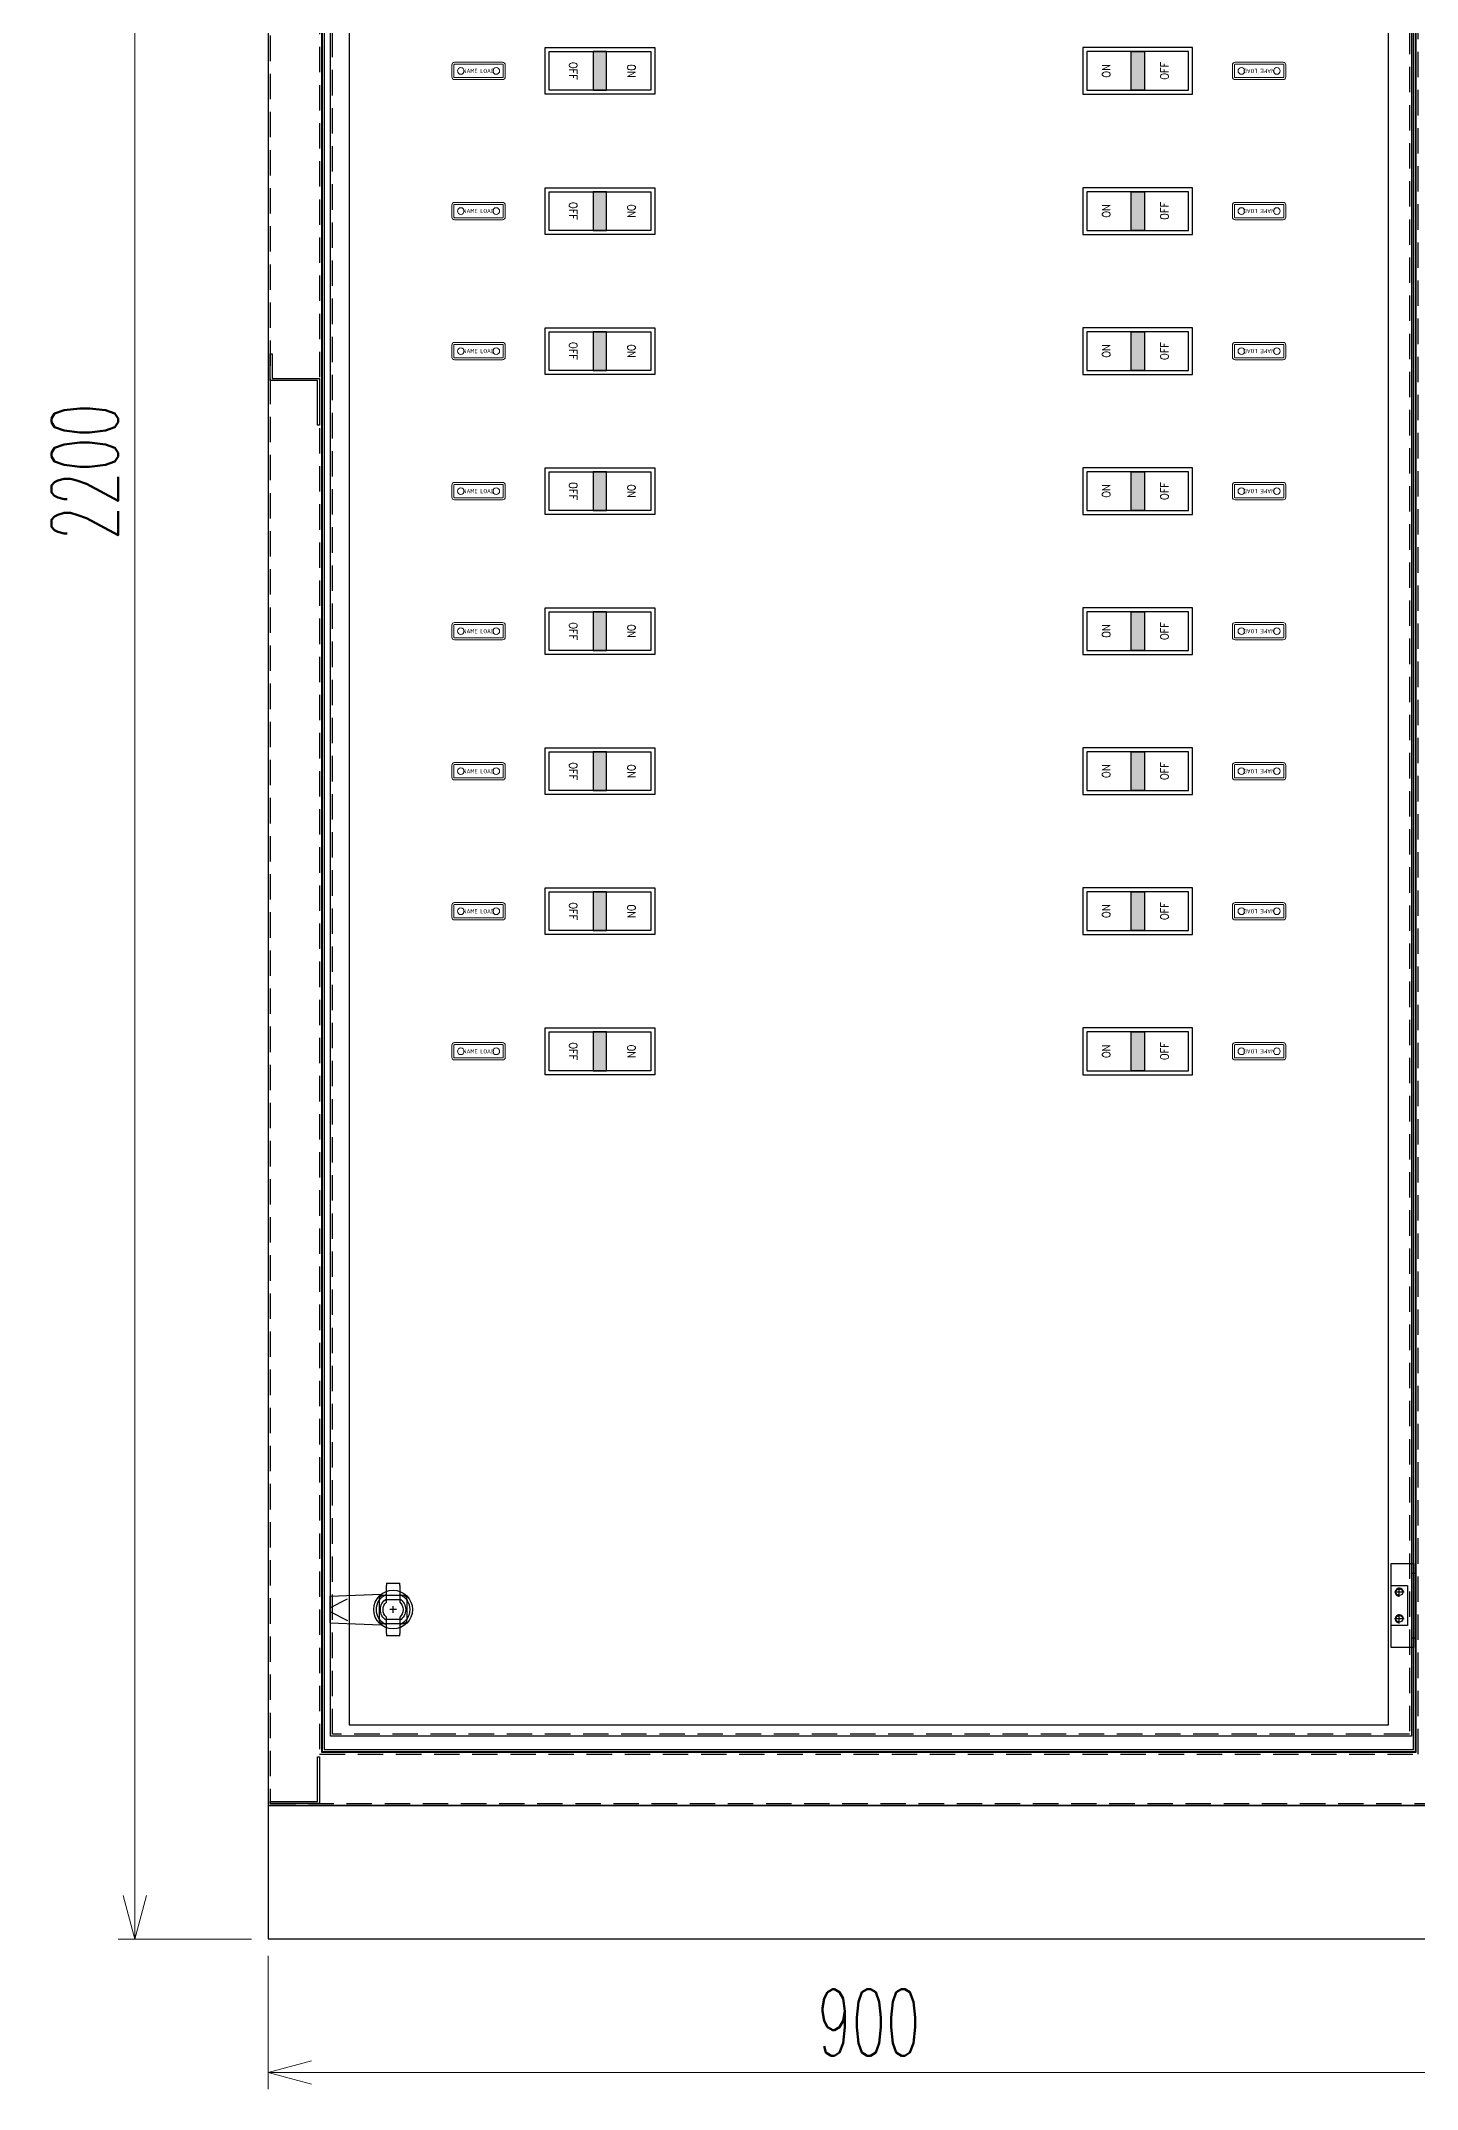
# Model space of a CAD drawing. Header units: millimetres. Extents: x 173893 to 258446, y -176540 to -123824.
# Drawn here: x 185336 to 186367, y -174671 to -173136 of the extents above; entities that cross this region are included whole.
import ezdxf
from ezdxf.enums import TextEntityAlignment as Align

# ---------------------------------------------------------------- set-up
doc = ezdxf.new("R2010")
doc.units = ezdxf.units.MM
doc.header["$LTSCALE"] = 3
doc.linetypes.add('ACAD_ISO04W100', pattern=[30, 24, -3, 0, -3])
doc.linetypes.add('HIDDEN', pattern=[9.525, 6.35, -3.175])
for name, color, linetype in [('@.DM. THIẾT BỊ', 7, 'Continuous'), ('centerline', 6, 'ACAD_ISO04W100'), ('dim', 7, 'Continuous'), ('equipments', 2, 'Continuous'), ('Thiet bi', 7, 'Continuous')]:
    doc.layers.add(name, color=color, linetype=linetype)
doc.styles.add('Ann_w01', font='romans.shx', dxfattribs={"width": 0.6, "bigfont": 'chineset.shx'})
doc.styles.add('HW_Standard', font='complex.shx', dxfattribs={"width": 0.9})
doc.styles.add('WD_IEC', font='isocp2.shx')
doc.dimstyles.new('Dim 01_SC25', dxfattribs={"dimscale": 25, "dimtxt": 2, "dimasz": 1.3, "dimexe": 0.5, "dimexo": 0.5, "dimgap": 0.5, "dimtad": 1, "dimdec": 1, "dimzin": 12, "dimdsep": 46, "dimtxsty": 'Ann_w01', "dimblk": 'OPEN30', "dimcen": 1.5, "dimclrd": 6, "dimclre": 6, "dimclrt": 3, "dimadec": 1, "dimazin": 3, "dimtm": 1e-09, "dimtfac": 1, "dimtdec": 1, "dimtix": 1, "dimtmove": 0, "dimatfit": 3, "dimldrblk": 'OPEN30', "dimfxl": 1, "dimtolj": 1, "dimlwd": 0, "dimlwe": 0, "dimarcsym": 0})

# ---------------------------------------------------------------- blocks, each defined once
blk = doc.blocks.new('_Open30')
at = {"color": 0, "linetype": 'ByBlock', "lineweight": -2}
for p, q in [((-1, 0.268), (0, 0)), ((0, 0), (-1, -0.268)), ((0, 0), (-1, 0))]:
    blk.add_line(p, q, dxfattribs=at)
blk = doc.blocks.new('*D64')
at = {"layer": 'Defpoints', "color": 0, "transparency": 16777216}
for p in [(185506.7, -174558.9), (186406.7, -174558.9), (185506.7, -174658.9)]:
    blk.add_point(p, dxfattribs=at)
at = {"layer": 'dim', "color": 6, "lineweight": 0, "transparency": 16777216}
for p, q in [((185506.7, -174571.4), (185506.7, -174671.4)), ((186406.7, -174571.4), (186406.7, -174671.4)), ((186374.2, -174658.9), (185539.2, -174658.9))]:
    blk.add_line(p, q, dxfattribs=at)
at = {"layer": 'dim', "color": 6, "lineweight": 0, "transparency": 16777216, "xscale": 32.5, "yscale": 32.5, "zscale": 32.5, "rotation": 180}
blk.add_blockref('_Open30', (185506.7, -174658.9), dxfattribs=at)
at = {"layer": 'dim', "color": 6, "lineweight": 0, "transparency": 16777216, "xscale": 32.5, "yscale": 32.5, "zscale": 32.5}
blk.add_blockref('_Open30', (186406.7, -174658.9), dxfattribs=at)
at = {"layer": 'dim', "color": 3, "transparency": 16777216, "insert": (185956.7, -174621.4), "char_height": 50, "attachment_point": 5, "style": 'Ann_w01'}
blk.add_mtext('\\A1;900', dxfattribs=at)
blk = doc.blocks.new('*D66')
at = {"layer": 'Defpoints', "color": 0, "transparency": 16777216}
for p in [(185406.7, -172358.9), (185506.7, -172358.9), (185506.7, -174558.9)]:
    blk.add_point(p, dxfattribs=at)
at = {"layer": 'dim', "color": 6, "lineweight": 0, "transparency": 16777216}
for p, q in [((185494.2, -172358.9), (185394.2, -172358.9)), ((185406.7, -174526.4), (185406.7, -172391.4)), ((185494.2, -174558.9), (185394.2, -174558.9))]:
    blk.add_line(p, q, dxfattribs=at)
at = {"layer": 'dim', "color": 6, "lineweight": 0, "transparency": 16777216, "xscale": 32.5, "yscale": 32.5, "zscale": 32.5}
for p, rotation in [((185406.7, -172358.9), 90), ((185406.7, -174558.9), 270)]:
    blk.add_blockref('_Open30', p, dxfattribs=dict(at, rotation=rotation))
at = {"layer": 'dim', "color": 3, "transparency": 16777216, "insert": (185369.2, -173458.9), "char_height": 50, "attachment_point": 5, "rotation": 90, "style": 'Ann_w01'}
blk.add_mtext('\\A1;2200', dxfattribs=at)
blk = doc.blocks.new('MS722')
at = {"layer": '@.DM. THIẾT BỊ', "color": 4}
for p, q in [((-5, 37.8), (-5, 39.5)), ((5, 39.5), (-5, 39.5)), ((-5, 37.8), (-5, 27.2)), ((5, 39.5), (5, 37.8)), ((5, 27.2), (5, 37.8)), ((-5, 27.2), (-5, 25.3)), ((5, 27.2), (-5, 27.2)), ((5, 25.3), (5, 27.2)), ((-5, 14.2), (-5, 12.2)), ((-5, 12.2), (-5, 1.7)), ((-5, 12.2), (5, 12.2)), ((-5, 0), (-5, 1.7)), ((-5, 0), (5, 0)), ((5, 12.2), (5, 14.2)), ((5, 1.7), (5, 12.2)), ((5, 1.7), (5, 0))]:
    blk.add_line(p, q, dxfattribs=at)
for radius, start, end in [(12.5, 113.5782, 246.4218), (12.5, 293.5782, 66.4218), (7.5, 131.8103, 228.1897), (7.5, 311.8103, 48.1897)]:
    blk.add_arc((0, 19.8), radius, start, end, dxfattribs=at)
at = {"layer": '@.DM. THIẾT BỊ', "color": 9}
for start, end in [(121.7569, 238.2431), (301.7569, 58.2431)]:
    blk.add_arc((0, 19.8), 9.5, start, end, dxfattribs=at)

msp = doc.modelspace()

# ---------------------------------------------------------------- hatches: boundary and pattern name
at = {"layer": 'Thiet bi'}
for points in [[(185760.26, -173143.88), (185750.26, -173143.88), (185750.26, -173172.88), (185760.26, -173172.88)], [(186153.18, -173143.88), (186163.18, -173143.88), (186163.18, -173172.88), (186153.18, -173172.88)], [(185760.26, -173248.88), (185750.26, -173248.88), (185750.26, -173277.88), (185760.26, -173277.88)], [(186153.18, -173248.88), (186163.18, -173248.88), (186163.18, -173277.88), (186153.18, -173277.88)], [(185760.26, -173353.88), (185750.26, -173353.88), (185750.26, -173382.88), (185760.26, -173382.88)], [(186153.18, -173353.88), (186163.18, -173353.88), (186163.18, -173382.88), (186153.18, -173382.88)], [(185760.26, -173458.88), (185750.26, -173458.88), (185750.26, -173487.88), (185760.26, -173487.88)], [(186153.18, -173458.88), (186163.18, -173458.88), (186163.18, -173487.88), (186153.18, -173487.88)], [(185760.26, -173563.88), (185750.26, -173563.88), (185750.26, -173592.88), (185760.26, -173592.88)], [(186153.18, -173563.88), (186163.18, -173563.88), (186163.18, -173592.88), (186153.18, -173592.88)], [(185760.26, -173668.88), (185750.26, -173668.88), (185750.26, -173697.88), (185760.26, -173697.88)], [(186153.18, -173668.88), (186163.18, -173668.88), (186163.18, -173697.88), (186153.18, -173697.88)], [(185760.26, -173773.88), (185750.26, -173773.88), (185750.26, -173802.88), (185760.26, -173802.88)], [(186153.18, -173773.88), (186163.18, -173773.88), (186163.18, -173802.88), (186153.18, -173802.88)], [(185760.26, -173878.88), (185750.26, -173878.88), (185750.26, -173907.88), (185760.26, -173907.88)], [(186153.18, -173878.88), (186163.18, -173878.88), (186163.18, -173907.88), (186153.18, -173907.88)]]:
    msp.add_hatch(color=8, dxfattribs=at).paths.add_polyline_path(points)

# ---------------------------------------------------------------- linework, layer by layer
at = {"color": 6, "linetype": 'Continuous'}
for p, q in [((186357.72, -174298.88), (186350.72, -174298.88)), ((186354.22, -174302.38), (186354.22, -174295.38)), ((186357.72, -174318.88), (186350.72, -174318.88)), ((186354.22, -174322.38), (186354.22, -174315.38))]:
    msp.add_line(p, q, dxfattribs=at)
for points in [[(185506.72, -174458.88), (186406.72, -174458.88), (186406.72, -172358.88), (185506.72, -172358.88)], [(185546.72, -174418.88), (186366.72, -174418.88), (186366.72, -172398.88), (185546.72, -172398.88)], [(185793.26, -173143.88), (185793.26, -173172.88), (185717.26, -173172.88), (185717.26, -173143.88)], [(186120.18, -173143.88), (186120.18, -173172.88), (186196.18, -173172.88), (186196.18, -173143.88)], [(185793.26, -173248.88), (185793.26, -173277.88), (185717.26, -173277.88), (185717.26, -173248.88)], [(186120.18, -173248.88), (186120.18, -173277.88), (186196.18, -173277.88), (186196.18, -173248.88)], [(185793.26, -173353.88), (185793.26, -173382.88), (185717.26, -173382.88), (185717.26, -173353.88)], [(186120.18, -173353.88), (186120.18, -173382.88), (186196.18, -173382.88), (186196.18, -173353.88)], [(185793.26, -173458.88), (185793.26, -173487.88), (185717.26, -173487.88), (185717.26, -173458.88)], [(186120.18, -173458.88), (186120.18, -173487.88), (186196.18, -173487.88), (186196.18, -173458.88)], [(185793.26, -173563.88), (185793.26, -173592.88), (185717.26, -173592.88), (185717.26, -173563.88)], [(186120.18, -173563.88), (186120.18, -173592.88), (186196.18, -173592.88), (186196.18, -173563.88)], [(185793.26, -173668.88), (185793.26, -173697.88), (185717.26, -173697.88), (185717.26, -173668.88)], [(186120.18, -173668.88), (186120.18, -173697.88), (186196.18, -173697.88), (186196.18, -173668.88)], [(185793.26, -173773.88), (185793.26, -173802.88), (185717.26, -173802.88), (185717.26, -173773.88)], [(186120.18, -173773.88), (186120.18, -173802.88), (186196.18, -173802.88), (186196.18, -173773.88)], [(185793.26, -173878.88), (185793.26, -173907.88), (185717.26, -173907.88), (185717.26, -173878.88)], [(186120.18, -173878.88), (186120.18, -173907.88), (186196.18, -173907.88), (186196.18, -173878.88)], [(186406.72, -174458.88), (185506.72, -174458.88), (185506.72, -174558.88), (186406.72, -174558.88)]]:
    msp.add_lwpolyline(points, close=True)
at = {"linetype": 'HIDDEN'}
for points in [[(185508.22, -174457.38), (186405.22, -174457.38), (186405.22, -172360.38), (185508.22, -172360.38)], [(185545.22, -174420.38), (186368.22, -174420.38), (186368.22, -172397.38), (185545.22, -172397.38)]]:
    msp.add_lwpolyline(points, close=True, dxfattribs=at)
at = {"color": 6}
for points in [[(185547.22, -174418.38), (186366.22, -174418.38), (186366.22, -172399.38), (185547.22, -172399.38)], [(185548.72, -174416.88), (186364.72, -174416.88), (186364.72, -172400.88), (185548.72, -172400.88)], [(185567.22, -174398.38), (186346.22, -174398.38), (186346.22, -172419.38), (185567.22, -172419.38)]]:
    msp.add_lwpolyline(points, close=True, dxfattribs=at)
at = {"color": 4}
msp.add_lwpolyline([(185553.22, -172410.88), (186363.22, -172410.88), (186363.22, -174406.88), (185553.22, -174406.88)], close=True, dxfattribs=at)
at = {"color": 4, "linetype": 'HIDDEN'}
msp.add_lwpolyline([(185554.72, -172412.38), (186361.72, -172412.38), (186361.72, -174405.38), (185554.72, -174405.38)], close=True, dxfattribs=at)
at = {"color": 5}
for points in [[(185796.26, -173140.88), (185796.26, -173175.88), (185714.26, -173175.88), (185714.26, -173140.88)], [(186117.18, -173140.88), (186117.18, -173175.88), (186199.18, -173175.88), (186199.18, -173140.88)], [(185796.26, -173245.88), (185796.26, -173280.88), (185714.26, -173280.88), (185714.26, -173245.88)], [(186117.18, -173245.88), (186117.18, -173280.88), (186199.18, -173280.88), (186199.18, -173245.88)], [(185796.26, -173350.88), (185796.26, -173385.88), (185714.26, -173385.88), (185714.26, -173350.88)], [(186117.18, -173350.88), (186117.18, -173385.88), (186199.18, -173385.88), (186199.18, -173350.88)], [(185796.26, -173455.88), (185796.26, -173490.88), (185714.26, -173490.88), (185714.26, -173455.88)], [(186117.18, -173455.88), (186117.18, -173490.88), (186199.18, -173490.88), (186199.18, -173455.88)], [(185796.26, -173560.88), (185796.26, -173595.88), (185714.26, -173595.88), (185714.26, -173560.88)], [(186117.18, -173560.88), (186117.18, -173595.88), (186199.18, -173595.88), (186199.18, -173560.88)], [(185796.26, -173665.88), (185796.26, -173700.88), (185714.26, -173700.88), (185714.26, -173665.88)], [(186117.18, -173665.88), (186117.18, -173700.88), (186199.18, -173700.88), (186199.18, -173665.88)], [(185796.26, -173770.88), (185796.26, -173805.88), (185714.26, -173805.88), (185714.26, -173770.88)], [(186117.18, -173770.88), (186117.18, -173805.88), (186199.18, -173805.88), (186199.18, -173770.88)], [(185796.26, -173875.88), (185796.26, -173910.88), (185714.26, -173910.88), (185714.26, -173875.88)], [(186117.18, -173875.88), (186117.18, -173910.88), (186199.18, -173910.88), (186199.18, -173875.88)]]:
    msp.add_lwpolyline(points, close=True, dxfattribs=at)
at = {"color": 7, "lineweight": 9}
for points in [[(185682.26, -173164.88), (185646.26, -173164.88, -0.4142136), (185644.26, -173162.88), (185644.26, -173153.88, -0.4142136), (185646.26, -173151.88), (185682.26, -173151.88, -0.4142136), (185684.26, -173153.88), (185684.26, -173162.88, -0.4142136)], [(185682.26, -173164.88), (185646.26, -173164.88, -0.4142136), (185644.26, -173162.88), (185644.26, -173153.88, -0.4142136), (185646.26, -173151.88), (185682.26, -173151.88, -0.4142136), (185684.26, -173153.88), (185684.26, -173162.88, -0.4142136)], [(186231.18, -173164.88), (186267.18, -173164.88, 0.4142136), (186269.18, -173162.88), (186269.18, -173153.88, 0.4142136), (186267.18, -173151.88), (186231.18, -173151.88, 0.4142136), (186229.18, -173153.88), (186229.18, -173162.88, 0.4142136)], [(186231.18, -173164.88), (186267.18, -173164.88, 0.4142136), (186269.18, -173162.88), (186269.18, -173153.88, 0.4142136), (186267.18, -173151.88), (186231.18, -173151.88, 0.4142136), (186229.18, -173153.88), (186229.18, -173162.88, 0.4142136)], [(185682.26, -173269.88), (185646.26, -173269.88, -0.4142136), (185644.26, -173267.88), (185644.26, -173258.88, -0.4142136), (185646.26, -173256.88), (185682.26, -173256.88, -0.4142136), (185684.26, -173258.88), (185684.26, -173267.88, -0.4142136)], [(185682.26, -173269.88), (185646.26, -173269.88, -0.4142136), (185644.26, -173267.88), (185644.26, -173258.88, -0.4142136), (185646.26, -173256.88), (185682.26, -173256.88, -0.4142136), (185684.26, -173258.88), (185684.26, -173267.88, -0.4142136)], [(186231.18, -173269.88), (186267.18, -173269.88, 0.4142136), (186269.18, -173267.88), (186269.18, -173258.88, 0.4142136), (186267.18, -173256.88), (186231.18, -173256.88, 0.4142136), (186229.18, -173258.88), (186229.18, -173267.88, 0.4142136)], [(186231.18, -173269.88), (186267.18, -173269.88, 0.4142136), (186269.18, -173267.88), (186269.18, -173258.88, 0.4142136), (186267.18, -173256.88), (186231.18, -173256.88, 0.4142136), (186229.18, -173258.88), (186229.18, -173267.88, 0.4142136)], [(185682.26, -173374.88), (185646.26, -173374.88, -0.4142136), (185644.26, -173372.88), (185644.26, -173363.88, -0.4142136), (185646.26, -173361.88), (185682.26, -173361.88, -0.4142136), (185684.26, -173363.88), (185684.26, -173372.88, -0.4142136)], [(185682.26, -173374.88), (185646.26, -173374.88, -0.4142136), (185644.26, -173372.88), (185644.26, -173363.88, -0.4142136), (185646.26, -173361.88), (185682.26, -173361.88, -0.4142136), (185684.26, -173363.88), (185684.26, -173372.88, -0.4142136)], [(186231.18, -173374.88), (186267.18, -173374.88, 0.4142136), (186269.18, -173372.88), (186269.18, -173363.88, 0.4142136), (186267.18, -173361.88), (186231.18, -173361.88, 0.4142136), (186229.18, -173363.88), (186229.18, -173372.88, 0.4142136)], [(186231.18, -173374.88), (186267.18, -173374.88, 0.4142136), (186269.18, -173372.88), (186269.18, -173363.88, 0.4142136), (186267.18, -173361.88), (186231.18, -173361.88, 0.4142136), (186229.18, -173363.88), (186229.18, -173372.88, 0.4142136)], [(185682.26, -173479.88), (185646.26, -173479.88, -0.4142136), (185644.26, -173477.88), (185644.26, -173468.88, -0.4142136), (185646.26, -173466.88), (185682.26, -173466.88, -0.4142136), (185684.26, -173468.88), (185684.26, -173477.88, -0.4142136)], [(185682.26, -173479.88), (185646.26, -173479.88, -0.4142136), (185644.26, -173477.88), (185644.26, -173468.88, -0.4142136), (185646.26, -173466.88), (185682.26, -173466.88, -0.4142136), (185684.26, -173468.88), (185684.26, -173477.88, -0.4142136)], [(186231.18, -173479.88), (186267.18, -173479.88, 0.4142136), (186269.18, -173477.88), (186269.18, -173468.88, 0.4142136), (186267.18, -173466.88), (186231.18, -173466.88, 0.4142136), (186229.18, -173468.88), (186229.18, -173477.88, 0.4142136)], [(186231.18, -173479.88), (186267.18, -173479.88, 0.4142136), (186269.18, -173477.88), (186269.18, -173468.88, 0.4142136), (186267.18, -173466.88), (186231.18, -173466.88, 0.4142136), (186229.18, -173468.88), (186229.18, -173477.88, 0.4142136)], [(185682.26, -173584.88), (185646.26, -173584.88, -0.4142136), (185644.26, -173582.88), (185644.26, -173573.88, -0.4142136), (185646.26, -173571.88), (185682.26, -173571.88, -0.4142136), (185684.26, -173573.88), (185684.26, -173582.88, -0.4142136)], [(185682.26, -173584.88), (185646.26, -173584.88, -0.4142136), (185644.26, -173582.88), (185644.26, -173573.88, -0.4142136), (185646.26, -173571.88), (185682.26, -173571.88, -0.4142136), (185684.26, -173573.88), (185684.26, -173582.88, -0.4142136)], [(186231.18, -173584.88), (186267.18, -173584.88, 0.4142136), (186269.18, -173582.88), (186269.18, -173573.88, 0.4142136), (186267.18, -173571.88), (186231.18, -173571.88, 0.4142136), (186229.18, -173573.88), (186229.18, -173582.88, 0.4142136)], [(186231.18, -173584.88), (186267.18, -173584.88, 0.4142136), (186269.18, -173582.88), (186269.18, -173573.88, 0.4142136), (186267.18, -173571.88), (186231.18, -173571.88, 0.4142136), (186229.18, -173573.88), (186229.18, -173582.88, 0.4142136)], [(185682.26, -173689.88), (185646.26, -173689.88, -0.4142136), (185644.26, -173687.88), (185644.26, -173678.88, -0.4142136), (185646.26, -173676.88), (185682.26, -173676.88, -0.4142136), (185684.26, -173678.88), (185684.26, -173687.88, -0.4142136)], [(185682.26, -173689.88), (185646.26, -173689.88, -0.4142136), (185644.26, -173687.88), (185644.26, -173678.88, -0.4142136), (185646.26, -173676.88), (185682.26, -173676.88, -0.4142136), (185684.26, -173678.88), (185684.26, -173687.88, -0.4142136)], [(186231.18, -173689.88), (186267.18, -173689.88, 0.4142136), (186269.18, -173687.88), (186269.18, -173678.88, 0.4142136), (186267.18, -173676.88), (186231.18, -173676.88, 0.4142136), (186229.18, -173678.88), (186229.18, -173687.88, 0.4142136)], [(186231.18, -173689.88), (186267.18, -173689.88, 0.4142136), (186269.18, -173687.88), (186269.18, -173678.88, 0.4142136), (186267.18, -173676.88), (186231.18, -173676.88, 0.4142136), (186229.18, -173678.88), (186229.18, -173687.88, 0.4142136)], [(185682.26, -173794.88), (185646.26, -173794.88, -0.4142136), (185644.26, -173792.88), (185644.26, -173783.88, -0.4142136), (185646.26, -173781.88), (185682.26, -173781.88, -0.4142136), (185684.26, -173783.88), (185684.26, -173792.88, -0.4142136)], [(185682.26, -173794.88), (185646.26, -173794.88, -0.4142136), (185644.26, -173792.88), (185644.26, -173783.88, -0.4142136), (185646.26, -173781.88), (185682.26, -173781.88, -0.4142136), (185684.26, -173783.88), (185684.26, -173792.88, -0.4142136)], [(186231.18, -173794.88), (186267.18, -173794.88, 0.4142136), (186269.18, -173792.88), (186269.18, -173783.88, 0.4142136), (186267.18, -173781.88), (186231.18, -173781.88, 0.4142136), (186229.18, -173783.88), (186229.18, -173792.88, 0.4142136)], [(186231.18, -173794.88), (186267.18, -173794.88, 0.4142136), (186269.18, -173792.88), (186269.18, -173783.88, 0.4142136), (186267.18, -173781.88), (186231.18, -173781.88, 0.4142136), (186229.18, -173783.88), (186229.18, -173792.88, 0.4142136)], [(185682.26, -173899.88), (185646.26, -173899.88, -0.4142136), (185644.26, -173897.88), (185644.26, -173888.88, -0.4142136), (185646.26, -173886.88), (185682.26, -173886.88, -0.4142136), (185684.26, -173888.88), (185684.26, -173897.88, -0.4142136)], [(185682.26, -173899.88), (185646.26, -173899.88, -0.4142136), (185644.26, -173897.88), (185644.26, -173888.88, -0.4142136), (185646.26, -173886.88), (185682.26, -173886.88, -0.4142136), (185684.26, -173888.88), (185684.26, -173897.88, -0.4142136)], [(186231.18, -173899.88), (186267.18, -173899.88, 0.4142136), (186269.18, -173897.88), (186269.18, -173888.88, 0.4142136), (186267.18, -173886.88), (186231.18, -173886.88, 0.4142136), (186229.18, -173888.88), (186229.18, -173897.88, 0.4142136)], [(186231.18, -173899.88), (186267.18, -173899.88, 0.4142136), (186269.18, -173897.88), (186269.18, -173888.88, 0.4142136), (186267.18, -173886.88), (186231.18, -173886.88, 0.4142136), (186229.18, -173888.88), (186229.18, -173897.88, 0.4142136)]]:
    msp.add_lwpolyline(points, format="xyb", close=True, dxfattribs=at)
at = {"color": 6, "linetype": 'HIDDEN', "lineweight": 9, "ltscale": 10}
for points in [[(185682.26, -173163.38), (185646.26, -173163.38, -0.4142136), (185645.76, -173162.88), (185645.76, -173153.88, -0.4142136), (185646.26, -173153.38), (185682.26, -173153.38, -0.4142136), (185682.76, -173153.88), (185682.76, -173162.88, -0.4142136)], [(185682.26, -173163.38), (185646.26, -173163.38, -0.4142136), (185645.76, -173162.88), (185645.76, -173153.88, -0.4142136), (185646.26, -173153.38), (185682.26, -173153.38, -0.4142136), (185682.76, -173153.88), (185682.76, -173162.88, -0.4142136)], [(186231.18, -173163.38), (186267.18, -173163.38, 0.4142136), (186267.68, -173162.88), (186267.68, -173153.88, 0.4142136), (186267.18, -173153.38), (186231.18, -173153.38, 0.4142136), (186230.68, -173153.88), (186230.68, -173162.88, 0.4142136)], [(186231.18, -173163.38), (186267.18, -173163.38, 0.4142136), (186267.68, -173162.88), (186267.68, -173153.88, 0.4142136), (186267.18, -173153.38), (186231.18, -173153.38, 0.4142136), (186230.68, -173153.88), (186230.68, -173162.88, 0.4142136)], [(185682.26, -173268.38), (185646.26, -173268.38, -0.4142136), (185645.76, -173267.88), (185645.76, -173258.88, -0.4142136), (185646.26, -173258.38), (185682.26, -173258.38, -0.4142136), (185682.76, -173258.88), (185682.76, -173267.88, -0.4142136)], [(185682.26, -173268.38), (185646.26, -173268.38, -0.4142136), (185645.76, -173267.88), (185645.76, -173258.88, -0.4142136), (185646.26, -173258.38), (185682.26, -173258.38, -0.4142136), (185682.76, -173258.88), (185682.76, -173267.88, -0.4142136)], [(186231.18, -173268.38), (186267.18, -173268.38, 0.4142136), (186267.68, -173267.88), (186267.68, -173258.88, 0.4142136), (186267.18, -173258.38), (186231.18, -173258.38, 0.4142136), (186230.68, -173258.88), (186230.68, -173267.88, 0.4142136)], [(186231.18, -173268.38), (186267.18, -173268.38, 0.4142136), (186267.68, -173267.88), (186267.68, -173258.88, 0.4142136), (186267.18, -173258.38), (186231.18, -173258.38, 0.4142136), (186230.68, -173258.88), (186230.68, -173267.88, 0.4142136)], [(185682.26, -173373.38), (185646.26, -173373.38, -0.4142136), (185645.76, -173372.88), (185645.76, -173363.88, -0.4142136), (185646.26, -173363.38), (185682.26, -173363.38, -0.4142136), (185682.76, -173363.88), (185682.76, -173372.88, -0.4142136)], [(185682.26, -173373.38), (185646.26, -173373.38, -0.4142136), (185645.76, -173372.88), (185645.76, -173363.88, -0.4142136), (185646.26, -173363.38), (185682.26, -173363.38, -0.4142136), (185682.76, -173363.88), (185682.76, -173372.88, -0.4142136)], [(186231.18, -173373.38), (186267.18, -173373.38, 0.4142136), (186267.68, -173372.88), (186267.68, -173363.88, 0.4142136), (186267.18, -173363.38), (186231.18, -173363.38, 0.4142136), (186230.68, -173363.88), (186230.68, -173372.88, 0.4142136)], [(186231.18, -173373.38), (186267.18, -173373.38, 0.4142136), (186267.68, -173372.88), (186267.68, -173363.88, 0.4142136), (186267.18, -173363.38), (186231.18, -173363.38, 0.4142136), (186230.68, -173363.88), (186230.68, -173372.88, 0.4142136)], [(185682.26, -173478.38), (185646.26, -173478.38, -0.4142136), (185645.76, -173477.88), (185645.76, -173468.88, -0.4142136), (185646.26, -173468.38), (185682.26, -173468.38, -0.4142136), (185682.76, -173468.88), (185682.76, -173477.88, -0.4142136)], [(185682.26, -173478.38), (185646.26, -173478.38, -0.4142136), (185645.76, -173477.88), (185645.76, -173468.88, -0.4142136), (185646.26, -173468.38), (185682.26, -173468.38, -0.4142136), (185682.76, -173468.88), (185682.76, -173477.88, -0.4142136)], [(186231.18, -173478.38), (186267.18, -173478.38, 0.4142136), (186267.68, -173477.88), (186267.68, -173468.88, 0.4142136), (186267.18, -173468.38), (186231.18, -173468.38, 0.4142136), (186230.68, -173468.88), (186230.68, -173477.88, 0.4142136)], [(186231.18, -173478.38), (186267.18, -173478.38, 0.4142136), (186267.68, -173477.88), (186267.68, -173468.88, 0.4142136), (186267.18, -173468.38), (186231.18, -173468.38, 0.4142136), (186230.68, -173468.88), (186230.68, -173477.88, 0.4142136)], [(185682.26, -173583.38), (185646.26, -173583.38, -0.4142136), (185645.76, -173582.88), (185645.76, -173573.88, -0.4142136), (185646.26, -173573.38), (185682.26, -173573.38, -0.4142136), (185682.76, -173573.88), (185682.76, -173582.88, -0.4142136)], [(185682.26, -173583.38), (185646.26, -173583.38, -0.4142136), (185645.76, -173582.88), (185645.76, -173573.88, -0.4142136), (185646.26, -173573.38), (185682.26, -173573.38, -0.4142136), (185682.76, -173573.88), (185682.76, -173582.88, -0.4142136)], [(186231.18, -173583.38), (186267.18, -173583.38, 0.4142136), (186267.68, -173582.88), (186267.68, -173573.88, 0.4142136), (186267.18, -173573.38), (186231.18, -173573.38, 0.4142136), (186230.68, -173573.88), (186230.68, -173582.88, 0.4142136)], [(186231.18, -173583.38), (186267.18, -173583.38, 0.4142136), (186267.68, -173582.88), (186267.68, -173573.88, 0.4142136), (186267.18, -173573.38), (186231.18, -173573.38, 0.4142136), (186230.68, -173573.88), (186230.68, -173582.88, 0.4142136)], [(185682.26, -173688.38), (185646.26, -173688.38, -0.4142136), (185645.76, -173687.88), (185645.76, -173678.88, -0.4142136), (185646.26, -173678.38), (185682.26, -173678.38, -0.4142136), (185682.76, -173678.88), (185682.76, -173687.88, -0.4142136)], [(185682.26, -173688.38), (185646.26, -173688.38, -0.4142136), (185645.76, -173687.88), (185645.76, -173678.88, -0.4142136), (185646.26, -173678.38), (185682.26, -173678.38, -0.4142136), (185682.76, -173678.88), (185682.76, -173687.88, -0.4142136)], [(186231.18, -173688.38), (186267.18, -173688.38, 0.4142136), (186267.68, -173687.88), (186267.68, -173678.88, 0.4142136), (186267.18, -173678.38), (186231.18, -173678.38, 0.4142136), (186230.68, -173678.88), (186230.68, -173687.88, 0.4142136)], [(186231.18, -173688.38), (186267.18, -173688.38, 0.4142136), (186267.68, -173687.88), (186267.68, -173678.88, 0.4142136), (186267.18, -173678.38), (186231.18, -173678.38, 0.4142136), (186230.68, -173678.88), (186230.68, -173687.88, 0.4142136)], [(185682.26, -173793.38), (185646.26, -173793.38, -0.4142136), (185645.76, -173792.88), (185645.76, -173783.88, -0.4142136), (185646.26, -173783.38), (185682.26, -173783.38, -0.4142136), (185682.76, -173783.88), (185682.76, -173792.88, -0.4142136)], [(185682.26, -173793.38), (185646.26, -173793.38, -0.4142136), (185645.76, -173792.88), (185645.76, -173783.88, -0.4142136), (185646.26, -173783.38), (185682.26, -173783.38, -0.4142136), (185682.76, -173783.88), (185682.76, -173792.88, -0.4142136)], [(186231.18, -173793.38), (186267.18, -173793.38, 0.4142136), (186267.68, -173792.88), (186267.68, -173783.88, 0.4142136), (186267.18, -173783.38), (186231.18, -173783.38, 0.4142136), (186230.68, -173783.88), (186230.68, -173792.88, 0.4142136)], [(186231.18, -173793.38), (186267.18, -173793.38, 0.4142136), (186267.68, -173792.88), (186267.68, -173783.88, 0.4142136), (186267.18, -173783.38), (186231.18, -173783.38, 0.4142136), (186230.68, -173783.88), (186230.68, -173792.88, 0.4142136)], [(185682.26, -173898.38), (185646.26, -173898.38, -0.4142136), (185645.76, -173897.88), (185645.76, -173888.88, -0.4142136), (185646.26, -173888.38), (185682.26, -173888.38, -0.4142136), (185682.76, -173888.88), (185682.76, -173897.88, -0.4142136)], [(185682.26, -173898.38), (185646.26, -173898.38, -0.4142136), (185645.76, -173897.88), (185645.76, -173888.88, -0.4142136), (185646.26, -173888.38), (185682.26, -173888.38, -0.4142136), (185682.76, -173888.88), (185682.76, -173897.88, -0.4142136)], [(186231.18, -173898.38), (186267.18, -173898.38, 0.4142136), (186267.68, -173897.88), (186267.68, -173888.88, 0.4142136), (186267.18, -173888.38), (186231.18, -173888.38, 0.4142136), (186230.68, -173888.88), (186230.68, -173897.88, 0.4142136)], [(186231.18, -173898.38), (186267.18, -173898.38, 0.4142136), (186267.68, -173897.88), (186267.68, -173888.88, 0.4142136), (186267.18, -173888.38), (186231.18, -173888.38, 0.4142136), (186230.68, -173888.88), (186230.68, -173897.88, 0.4142136)]]:
    msp.add_lwpolyline(points, format="xyb", close=True, dxfattribs=at)
at = {"color": 1}
for points in [[(185509.72, -173388.88), (185545.22, -173388.88), (185545.22, -173423.88), (185543.72, -173423.88), (185543.72, -173390.38), (185508.22, -173390.38), (185508.22, -173370.38), (185509.72, -173370.38)], [(185545.22, -174422.38), (185545.22, -174457.38), (185508.22, -174457.38), (185508.22, -174455.88), (185543.72, -174455.88), (185543.72, -174422.38)]]:
    msp.add_lwpolyline(points, close=True, dxfattribs=at)
at = {"linetype": 'ByBlock', "lineweight": 9}
for centre in [(185650.96, -173158.38), (185677.56, -173158.38), (186235.88, -173158.38), (186262.48, -173158.38), (185650.96, -173263.38), (185677.56, -173263.38), (186235.88, -173263.38), (186262.48, -173263.38), (185650.96, -173368.38), (185677.56, -173368.38), (186235.88, -173368.38), (186262.48, -173368.38), (185650.96, -173473.38), (185677.56, -173473.38), (186235.88, -173473.38), (186262.48, -173473.38), (185650.96, -173578.38), (185677.56, -173578.38), (186235.88, -173578.38), (186262.48, -173578.38), (185650.96, -173683.38), (185677.56, -173683.38), (186235.88, -173683.38), (186262.48, -173683.38), (185650.96, -173788.38), (185677.56, -173788.38), (186235.88, -173788.38), (186262.48, -173788.38), (185650.96, -173893.38), (185677.56, -173893.38), (186235.88, -173893.38), (186262.48, -173893.38)]:
    msp.add_circle(centre, 2.5, dxfattribs=at)
at = {"layer": '@.DM. THIẾT BỊ', "color": 8}
for p, q in [((185552.72, -174301.88), (185591.34, -174300.41)), ((185552.72, -174301.88), (185552.72, -174321.88)), ((185552.72, -174310.5), (185566.1, -174303.74)), ((185552.72, -174313.26), (185566.1, -174320.02)), ((185552.72, -174321.88), (185591.34, -174323.35))]:
    msp.add_line(p, q, dxfattribs=at)
at = {"layer": '@.DM. THIẾT BỊ', "color": 1, "ltscale": 10}
msp.add_line((185600.22, -174314.38), (185600.22, -174309.38), dxfattribs=at)
at = {"layer": '@.DM. THIẾT BỊ', "color": 8}
msp.add_lwpolyline([(185610.72, -174319.38), (185610.72, -174304.38, 0.4142136), (185607.72, -174301.38), (185592.72, -174301.38, 0.4142136), (185589.72, -174304.38), (185589.72, -174319.38, 0.4142136), (185592.72, -174322.38), (185607.72, -174322.38, 0.4142136)], format="xyb", close=True, dxfattribs=at)
at = {"layer": '@.DM. THIẾT BỊ', "color": 1, "ltscale": 10}
msp.add_lwpolyline([(185602.72, -174311.88), (185597.72, -174311.88)], dxfattribs=at)
at = {"layer": '@.DM. THIẾT BỊ', "color": 8}
msp.add_circle((185600.22, -174311.88), 14.5, dxfattribs=at)
at = {"layer": 'centerline'}
for p, q in [((186363.72, -174284.63), (186365.72, -174284.63)), ((186363.72, -174333.13), (186365.72, -174333.13))]:
    msp.add_line(p, q, dxfattribs=at)
at = {"layer": 'equipments'}
msp.add_lwpolyline([(186348.22, -174340.38), (186348.22, -174277.38), (186364.72, -174277.38), (186364.72, -174340.38)], close=True, dxfattribs=at)
msp.add_lwpolyline([(186348.22, -174293.88), (186360.22, -174293.88), (186360.22, -174323.88), (186348.22, -174323.88)], dxfattribs=at)
for centre in [(186354.22, -174298.88), (186354.22, -174318.88)]:
    msp.add_circle(centre, 2.5, dxfattribs=at)
at = {"layer": 'equipments', "color": 8}
for centre in [(186354.22, -174298.88), (186354.22, -174318.88)]:
    msp.add_arc(centre, 3, 0, 270, dxfattribs=at)
at = {"layer": 'Thiet bi'}
for points in [[(185750.26, -173143.88), (185750.26, -173172.88), (185760.26, -173172.88), (185760.26, -173143.88)], [(186163.18, -173143.88), (186163.18, -173172.88), (186153.18, -173172.88), (186153.18, -173143.88)], [(185750.26, -173248.88), (185750.26, -173277.88), (185760.26, -173277.88), (185760.26, -173248.88)], [(186163.18, -173248.88), (186163.18, -173277.88), (186153.18, -173277.88), (186153.18, -173248.88)], [(185750.26, -173353.88), (185750.26, -173382.88), (185760.26, -173382.88), (185760.26, -173353.88)], [(186163.18, -173353.88), (186163.18, -173382.88), (186153.18, -173382.88), (186153.18, -173353.88)], [(185750.26, -173458.88), (185750.26, -173487.88), (185760.26, -173487.88), (185760.26, -173458.88)], [(186163.18, -173458.88), (186163.18, -173487.88), (186153.18, -173487.88), (186153.18, -173458.88)], [(185750.26, -173563.88), (185750.26, -173592.88), (185760.26, -173592.88), (185760.26, -173563.88)], [(186163.18, -173563.88), (186163.18, -173592.88), (186153.18, -173592.88), (186153.18, -173563.88)], [(185750.26, -173668.88), (185750.26, -173697.88), (185760.26, -173697.88), (185760.26, -173668.88)], [(186163.18, -173668.88), (186163.18, -173697.88), (186153.18, -173697.88), (186153.18, -173668.88)], [(185750.26, -173773.88), (185750.26, -173802.88), (185760.26, -173802.88), (185760.26, -173773.88)], [(186163.18, -173773.88), (186163.18, -173802.88), (186153.18, -173802.88), (186153.18, -173773.88)], [(185750.26, -173878.88), (185750.26, -173907.88), (185760.26, -173907.88), (185760.26, -173878.88)], [(186163.18, -173878.88), (186163.18, -173907.88), (186153.18, -173907.88), (186153.18, -173878.88)]]:
    msp.add_lwpolyline(points, close=True, dxfattribs=at)

# ---------------------------------------------------------------- block references
at = {"layer": '@.DM. THIẾT BỊ', "color": 8, "xscale": -1, "rotation": 180}
msp.add_blockref('MS722', (185600.22, -174292.13), dxfattribs=at)

# ---------------------------------------------------------------- texts
at = {"style": 'WD_IEC', "width": 0.9}
for p in [(185664.39, -173158.36), (185664.39, -173158.36), (185664.39, -173263.36), (185664.39, -173263.36), (185664.39, -173368.36), (185664.39, -173368.36), (185664.39, -173473.36), (185664.39, -173473.36), (185664.39, -173578.36), (185664.39, -173578.36), (185664.39, -173683.36), (185664.39, -173683.36), (185664.39, -173788.36), (185664.39, -173788.36), (185664.39, -173893.36), (185664.39, -173893.36)]:
    msp.add_text('NAME LOAD', height=3.2, dxfattribs=at).set_placement(p, align=Align.MIDDLE_CENTER)
for p in [(186249.05, -173158.36), (186249.05, -173158.36), (186249.05, -173263.36), (186249.05, -173263.36), (186249.05, -173368.36), (186249.05, -173368.36), (186249.05, -173473.36), (186249.05, -173473.36), (186249.05, -173578.36), (186249.05, -173578.36), (186249.05, -173683.36), (186249.05, -173683.36), (186249.05, -173788.36), (186249.05, -173788.36), (186249.05, -173893.36), (186249.05, -173893.36)]:
    msp.add_text('NAME LOAD', height=3.2, rotation=180, dxfattribs=at).set_placement(p, align=Align.MIDDLE_CENTER)
at = {"layer": 'Thiet bi', "color": 1, "style": 'HW_Standard', "width": 0.9}
for rotation, p in [(270, (185735.22, -173158.32)), (90, (186178.21, -173158.32)), (270, (185735.22, -173263.32)), (90, (186178.21, -173263.32)), (270, (185735.22, -173368.32)), (90, (186178.21, -173368.32)), (270, (185735.22, -173473.32)), (90, (186178.21, -173473.32)), (270, (185735.22, -173578.32)), (90, (186178.21, -173578.32)), (270, (185735.22, -173683.32)), (90, (186178.21, -173683.32)), (270, (185735.22, -173788.32)), (90, (186178.21, -173788.32)), (270, (185735.22, -173893.32)), (90, (186178.21, -173893.32))]:
    msp.add_text('OFF', height=6, rotation=rotation, dxfattribs=at).set_placement(p, align=Align.MIDDLE_CENTER)
at = {"layer": 'Thiet bi', "color": 3, "style": 'HW_Standard', "width": 0.9}
for rotation, p in [(270, (185778.78, -173158.32)), (90, (186134.66, -173158.32)), (270, (185778.78, -173263.32)), (90, (186134.66, -173263.32)), (270, (185778.78, -173368.32)), (90, (186134.66, -173368.32)), (270, (185778.78, -173473.32)), (90, (186134.66, -173473.32)), (270, (185778.78, -173578.32)), (90, (186134.66, -173578.32)), (270, (185778.78, -173683.32)), (90, (186134.66, -173683.32)), (270, (185778.78, -173788.32)), (90, (186134.66, -173788.32)), (270, (185778.78, -173893.32)), (90, (186134.66, -173893.32))]:
    msp.add_text('ON', height=6, rotation=rotation, dxfattribs=at).set_placement(p, align=Align.MIDDLE_CENTER)

# ---------------------------------------------------------------- dimensions: what is measured, and where the dimension line sits
at = {"layer": 'dim'}
dim = msp.add_linear_dim(base=(185406.72, -172358.88), p1=(185506.72, -174558.88), p2=(185506.72, -172358.88), angle=90, dimstyle='Dim 01_SC25', dxfattribs=at)
dim.commit()
dim.dimension.update_dxf_attribs({"geometry": '*D66', "text_midpoint": (185369.22, -173458.88)})
dim = msp.add_linear_dim(base=(185506.72, -174658.88), p1=(186406.72, -174558.88), p2=(185506.72, -174558.88), dimstyle='Dim 01_SC25', dxfattribs=at)
dim.commit()
dim.dimension.update_dxf_attribs({"geometry": '*D64', "text_midpoint": (185956.72, -174621.38)})

doc.saveas('drawing.dxf')
